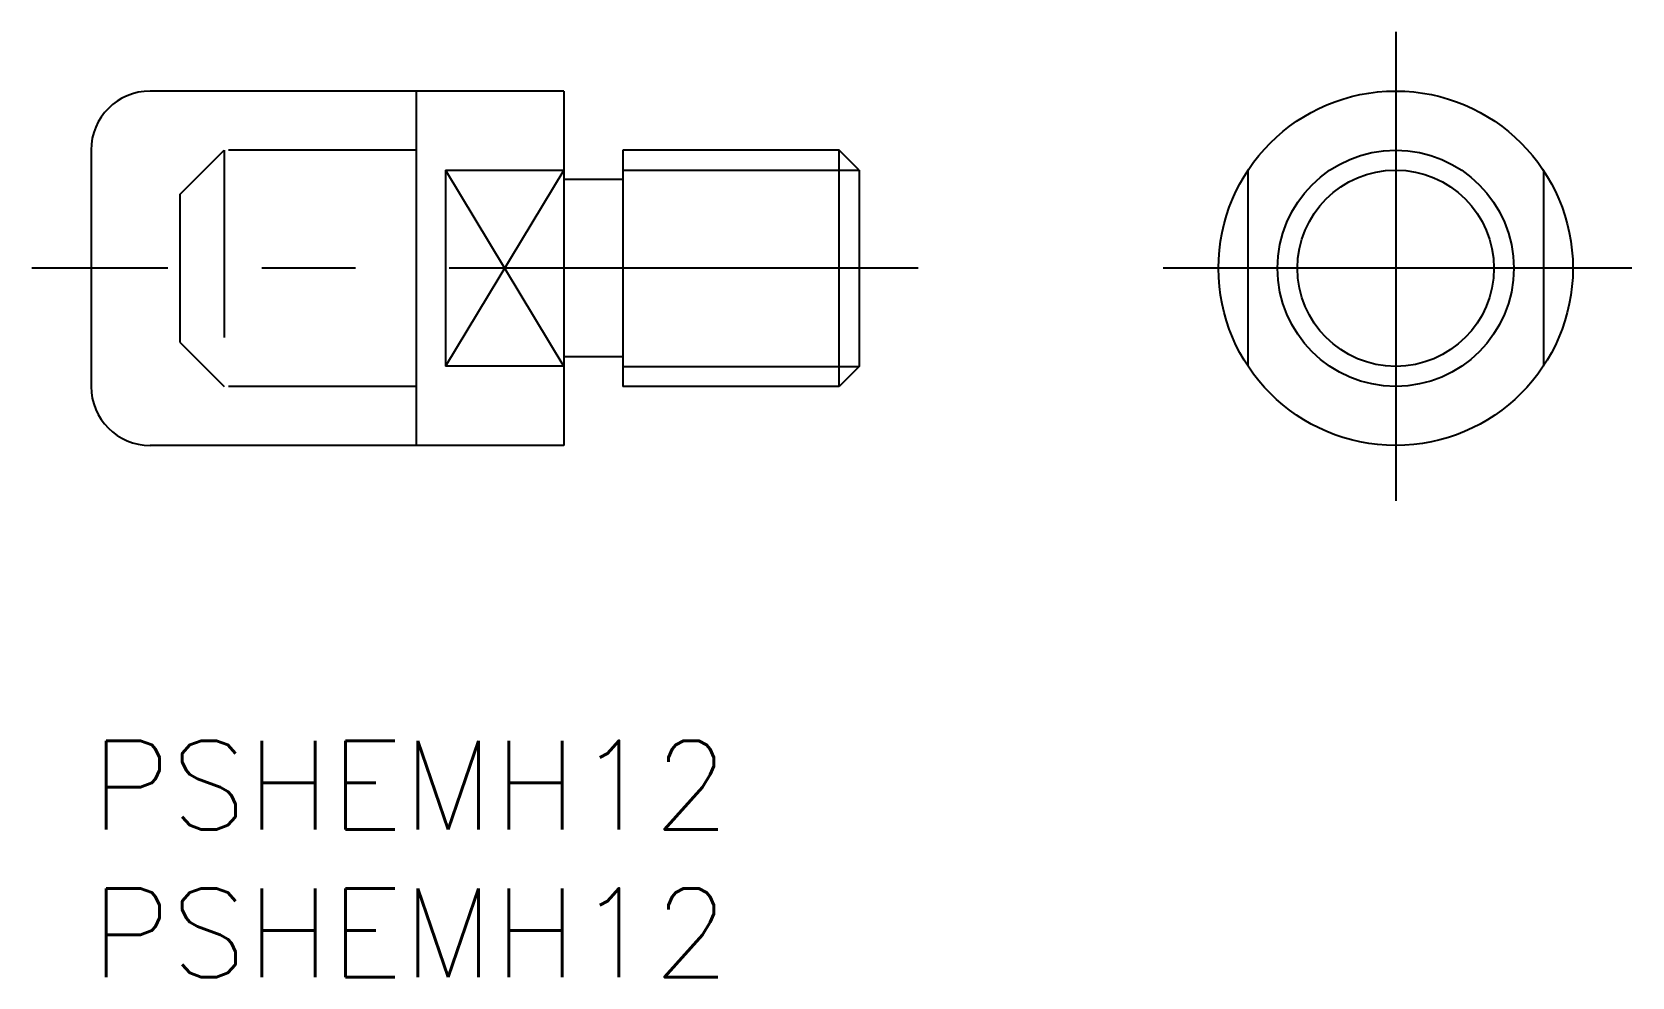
# Model space of a CAD drawing. Extents: x -2 to 52.2, y -8 to 24.
import ezdxf

# ---------------------------------------------------------------- set-up
doc = ezdxf.new("R2010")
doc.units = 0
doc.header["$LTSCALE"] = 0.5
doc.linetypes.add('CENTER', pattern=[50.8, 31.75, -6.35, 6.35, -6.35])
doc.linetypes.add('DASHED', pattern=[19.05, 12.7, -6.35])
for name, color, linetype in [('MSM_CENTER', 1, 'CENTER'), ('MSM_CONTINUOUS', 7, 'CONTINUOUS'), ('MSM_DASHED', 4, 'DASHED'), ('MSM_NARROW', 5, 'CONTINUOUS'), ('MSM_PART_NUMBER', 7, 'CONTINUOUS')]:
    doc.layers.add(name, color=color, linetype=linetype)
doc.styles.get("Standard").update_dxf_attribs({"font": 'txt.shx', "height": 3, "bigfont": 'bigfont.shx'})

# ---------------------------------------------------------------- blocks, each defined once
blk = doc.blocks.new('*U3')
at = {"layer": 'MSM_PART_NUMBER'}
blk.add_text('PSHEMH12', height=3, dxfattribs=at).set_placement((0, -3))
blk = doc.blocks.new('*U4')
at = {"layer": 'MSM_PART_NUMBER'}
blk.add_text('PSHEMH12', height=3, dxfattribs=at).set_placement((0, -8))

msp = doc.modelspace()

# ---------------------------------------------------------------- linework, layer by layer
at = {"layer": 'MSM_CENTER'}
for p, q in [((44.165, 24), (44.165, 8)), ((28, 16), (-2, 16)), ((52.165, 16), (36.165, 16))]:
    msp.add_line(p, q, dxfattribs=at)
at = {"layer": 'MSM_CONTINUOUS'}
for p, q in [((16, 22), (2, 22)), ((11, 22), (11, 10)), ((16, 22), (16, 10)), ((0, 20), (0, 12)), ((25.323, 20), (18, 20)), ((18, 20), (18, 12)), ((26, 19.323), (25.323, 20)), ((25.323, 12), (25.323, 20)), ((12, 19.317), (12, 12.683)), ((12, 19.317), (16, 19.317)), ((18, 19), (16, 19)), ((26, 19.323), (26, 12.677)), ((39.165, 19.317), (39.165, 12.683)), ((49.165, 19.317), (49.165, 12.683)), ((18, 13), (16, 13)), ((16, 12.683), (12, 12.683)), ((26, 12.677), (25.323, 12)), ((25.323, 12), (18, 12)), ((16, 10), (2, 10))]:
    msp.add_line(p, q, dxfattribs=at)
for radius in [6, 4]:
    msp.add_circle((44.165, 16), radius, dxfattribs=at)
for centre, start, end in [((2, 20), 90, 180), ((2, 12), 180, 270)]:
    msp.add_arc(centre, 2, start, end, dxfattribs=at)
at = {"layer": 'MSM_DASHED'}
for p, q in [((3, 18.5), (4.5, 20)), ((4.5, 20), (4.5, 12)), ((11, 20), (4.5, 20)), ((3, 18.5), (3, 13.5)), ((3, 13.5), (4.5, 12)), ((11, 12), (4.5, 12))]:
    msp.add_line(p, q, dxfattribs=at)
at = {"layer": 'MSM_NARROW'}
for p, q in [((12, 19.317), (16, 12.677)), ((16, 19.317), (12, 12.683)), ((18, 19.323), (26, 19.323)), ((18, 12.677), (26, 12.677))]:
    msp.add_line(p, q, dxfattribs=at)
msp.add_circle((44.165, 16), 3.324, dxfattribs=at)

# ---------------------------------------------------------------- block references
at = {"layer": 'MSM_CONTINUOUS'}
for name in ['*U3', '*U4']:
    msp.add_blockref(name, (0, 0), dxfattribs=at)

doc.saveas('drawing.dxf')
